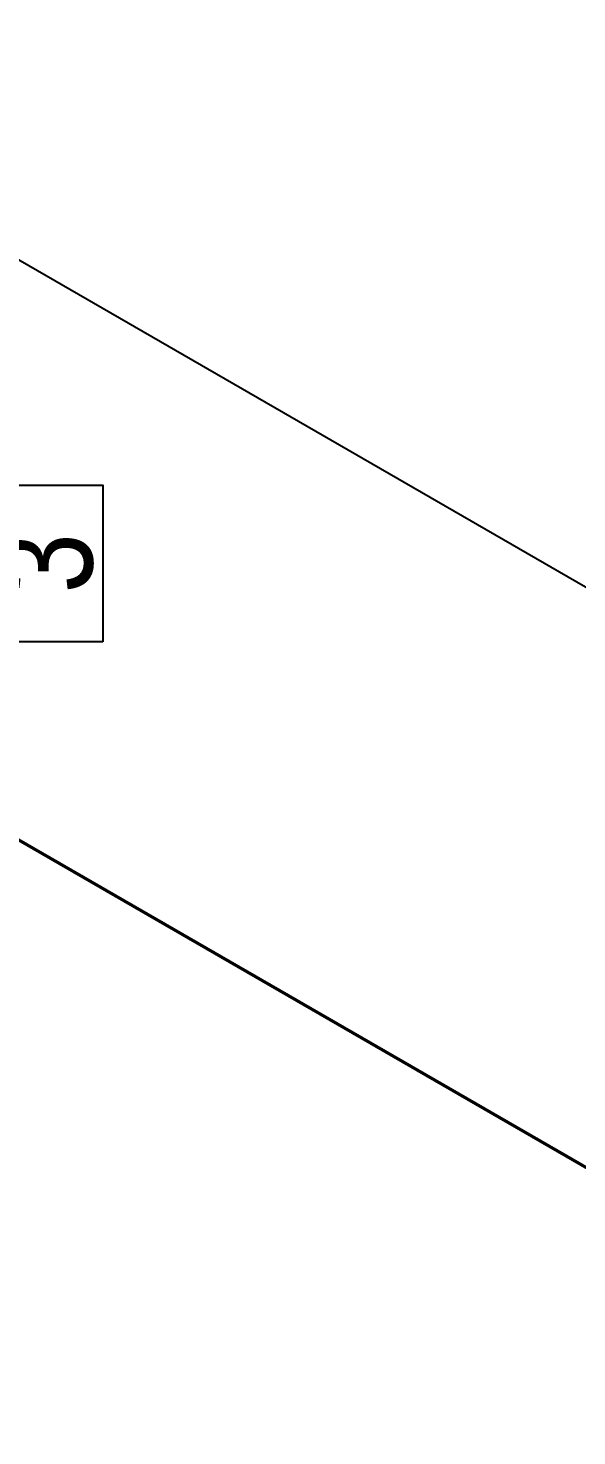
# Model space of a CAD drawing. Header units: millimetres. Extents: x 0 to 594, y 0 to 420.
# Drawn here: x 188.57 to 202.75, y 231.45 to 267.84 of the extents above; entities that cross this region are included whole.
import ezdxf
from ezdxf.enums import TextEntityAlignment as Align

# ---------------------------------------------------------------- set-up
doc = ezdxf.new("R2010")
doc.units = ezdxf.units.MM
doc.header["$LTSCALE"] = 0.25
doc.layers.add('주석', color=7, linetype='Continuous')
doc.layers.add('치수', color=1, linetype='Continuous')
doc.layers.add('파이프 작은 보어', color=30, linetype='Continuous', lineweight=50)
doc.styles.add('AdskIsoAnnotation', font='arial.ttf', dxfattribs={"width": 0.8, "height": 1})
doc.styles.add('AdskIsoMetric', font='arial.ttf', dxfattribs={"width": 0.8, "height": 2.5})
doc.styles.add('AdskIsoMetric-30', font='arial.ttf', dxfattribs={"width": 0.8, "height": 2.5})
doc.dimstyles.new('AdskIsoMetric', dxfattribs={"dimtxt": 2.5, "dimasz": 2.5, "dimexe": 1, "dimexo": 2, "dimgap": 0.8, "dimtad": 1, "dimdec": 0, "dimrnd": 1, "dimzin": 0, "dimdsep": 46, "dimtxsty": 'AdskIsoMetric', "dimcen": 0, "dimclrt": 7, "dimadec": 0, "dimazin": 0, "dimtfac": 1, "dimtdec": 0, "dimtmove": 1, "dimatfit": 3, "dimfxl": 0, "dimfrac": 2, "dimtolj": 1, "dimtzin": 0, "dimarcsym": 0})

# ---------------------------------------------------------------- blocks, each defined once
blk = doc.blocks.new('*D92')
at = {"layer": 'Defpoints', "color": 0}
for p in [(177.95, 252.84), (233.321, 235.872), (233.321, 220.872)]:
    blk.add_point(p, dxfattribs=at)
at = {"layer": '치수', "color": 0, "lineweight": -2}
for p, q in [((180.115, 266.59), (231.156, 237.122)), ((233.321, 223.181), (233.321, 237.027))]:
    blk.add_line(p, q, dxfattribs=at)
at = {"layer": '치수', "color": 0}
for points in [[(180.324, 266.951), (179.907, 266.229), (177.95, 267.84)], [(231.364, 237.483), (230.947, 236.761), (233.321, 235.872)]]:
    blk.add_solid(points, dxfattribs=at)
at = {"layer": '치수', "color": 7, "insert": (205.635, 254.473), "char_height": 2.5, "attachment_point": 5, "rotation": 330, "style": 'AdskIsoMetric-30'}
blk.add_mtext('\\A1;303', dxfattribs=at)
blk = doc.blocks.new('AnnoRect')
at = {"color": 0, "linetype": 'ByBlock', "lineweight": -2}
blk.add_wipeout([(-0.81, -0.6), (-0.81, 0.6), (0.81, 0.6), (0.81, -0.6)], dxfattribs=at)
blk.add_lwpolyline([(-0.81, -0.6), (-0.81, 0.6), (0.81, 0.6), (0.81, -0.6)], close=True, dxfattribs=at)
at = {"color": 0, "linetype": 'ByBlock', "lineweight": -2, "style": 'AdskIsoAnnotation', "width": 0.8}
blk.add_attdef('XX', text='', height=1, dxfattribs=at).set_placement((0, 0), align=Align.MIDDLE_CENTER)

msp = doc.modelspace()

# ---------------------------------------------------------------- linework, layer by layer
at = {"layer": '파이프 작은 보어'}
msp.add_lwpolyline([(228.0174, 223.9338), (184.074, 249.3045)], dxfattribs=at)

# ---------------------------------------------------------------- dimensions: what is measured, and where the dimension line sits
at = {"layer": '치수'}
dim = msp.add_linear_dim(base=(233.3207, 235.872), p1=(177.9503, 252.84), p2=(233.3207, 220.872), angle=330, text='303', dimstyle='AdskIsoMetric', override={"dimtad": 0, "dimlfac": 4.732637, "dimtxsty": 'AdskIsoMetric-30', "dimse1": 1, "dimse2": 0, "dimsd1": 0, "dimsd2": 0, "dimtmove": 1}, dxfattribs=at)
dim.commit()
dim.dimension.update_dxf_attribs({"geometry": '*D92', "text_midpoint": (205.6355, 254.4729), "dimtype": 160})

# ---------------------------------------------------------------- next in the draw order: block references
at = {"layer": '주석'}
ref = msp.add_blockref('AnnoRect', (189, 254), dxfattribs=dict(at, xscale=2.5, yscale=2.5, zscale=2.5, rotation=90.00000000000774))
ref.add_attrib('XX_001', '3', (190.2329, 253.2278), dxfattribs={"layer": '0', "color": 0, "linetype": 'ByBlock', "lineweight": -2, "height": 2.5, "rotation": 90, "style": 'AdskIsoAnnotation', "width": 0.8})

doc.saveas('drawing.dxf')
